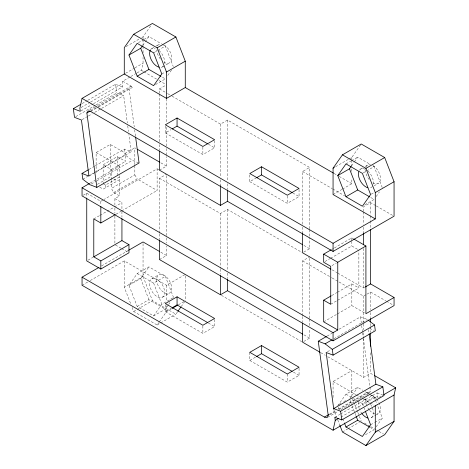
<?xml version="1.0" encoding="UTF-8"?>
<svg xmlns="http://www.w3.org/2000/svg" width="469" height="469" viewBox="0 0 469 469"><rect width="100%" height="100%" fill="white"/><g stroke="black" fill="none" stroke-linecap="round" stroke-linejoin="round"><path stroke-width="0.35" stroke-dasharray="2.35 1.76" d="M111.376 179.697L111.376 169.491L103.168 164.748L103.168 182.98M134.838 164.66L134.838 147.817L136.104 148.55M177.522 311.85L175.893 314.171L152.431 300.629L143.045 276.44L143.045 241.951M351.838 396.985L351.838 370.621L333.072 381.455L333.072 398.298M93.513 103.684L122.503 86.941L122.087 83.845L122.679 81.201L130.183 76.869M137.065 72.894L141.445 70.368L143.045 63.163L143.045 57.306M340.517 413.998L377.07 392.893L377.486 395.988L376.894 398.632L370.879 395.156M98.214 106.434L129.098 88.6L130.341 86.56L132.909 87.111L97.616 107.489M340.869 409.648L369.232 393.274L370.475 391.234L363.399 338.507M141.796 37.52L143.045 36.799L150.795 25.772M142.752 45.346L144.804 42.421M145.214 41.841L148.913 36.582L161.541 43.875M167.796 75.403L171.49 70.145M168.207 305.079L165.334 309.165L153.603 315.936L137.183 306.456L128.969 285.293L137.183 273.615L148.913 266.843L165.334 276.323L173.548 297.481L172.727 298.653M128.969 285.293L140.7 278.522L148.913 266.843M153.603 315.936L161.817 304.258L173.548 297.481M168.617 304.492L170.259 302.159M132.1 307.43L133.665 311.463L157.121 325.005L158.757 322.684M159.161 322.103L166.507 311.656L171.513 308.766M181.192 306.626L184.458 301.983M348.707 159.149L351.838 157.344L360.813 144.575M351.545 165.885L354.007 162.385M354.417 161.799L357.7 157.127L370.334 164.42M376.173 196.529L379.456 191.856M337.762 405.837L345.97 394.153L357.7 387.382L362.754 390.302M349.903 398.48L357.7 387.382M376.179 426.79L382.335 418.026L377.035 404.372M126.155 46.554L139.293 38.968M138.414 42.644L143.356 39.789M143.971 39.437L148.913 36.582M151.815 48.553L155.333 46.519M155.919 46.179L158.85 44.485M153.603 52.839L157.308 50.699M157.924 50.341L165.334 46.062L173.278 66.545M125.528 73.275L134.286 68.222M134.914 67.858L143.045 63.163M82.157 103.567L87.199 100.659M87.832 100.29L115.562 84.279L122.503 86.941M130.81 76.506L136.444 73.258M81.119 107.495L89.942 102.406M90.576 102.037L122.087 83.845M80.908 110.96L92.88 104.048M75.761 116.623L95.301 105.343M95.928 104.98L116.728 92.968L123.669 95.629L127.339 122.96M162.432 66.938L169.467 62.875M89.374 110.215L95.049 106.938M97.57 105.484L130.341 86.56M90.652 110.795L97.587 106.797M90.687 111.487L96.989 107.852M82.075 119.648L87.744 116.371M88.377 116.007L92.159 113.826M94.679 112.367L100.982 108.732M101.609 108.368L123.669 95.629M161.811 73.996L165.516 71.857M155.456 84.608L165.334 78.909L160.914 76.353M159.472 93.29L159.472 88.899L165.92 85.176M96.127 172.785L96.127 152.56L110.203 144.434L125.452 153.234L134.838 147.817M88.963 169.444L94.632 166.173M95.266 165.809L124.256 149.072L131.197 151.727L128.881 134.468M103.168 164.748L117.244 156.623L125.452 161.365L125.452 153.234M82.808 179.24L87.85 176.326M88.477 175.963L93.519 173.055M94.152 172.692L125.035 154.858L132.252 160.375L139.082 162.995M89.602 175.746L131.197 151.727M165.334 126.143L165.334 132.915L170.886 129.708M111.376 169.491L125.452 161.365M90.183 183.08L119.589 166.102L119.589 172.645M91.285 184.024L96.327 181.116M96.96 180.753L132.252 160.375M97.353 184.358L110.203 176.936L111.376 177.616M83.224 195.221L86.747 193.193L100.823 201.318L103.35 199.858M103.168 183.713L105.513 185.067L119.589 176.936L118.417 176.262M119.589 179.65L103.168 189.13L99.645 187.096M172.047 96.157L220.465 124.115L227.5 120.052L309.61 167.451L309.61 228.954M119.589 175.553L119.589 195.901L113.721 192.513L111.376 188.45L134.838 174.908L134.838 165.387M113.721 192.513L137.183 178.97L157.121 190.484L157.121 168.811L103.983 199.489M159.472 170.165L166.507 166.102L166.507 156.582M114.899 205.188L114.899 198.61L119.589 195.901M159.472 233.204L159.472 178.29L166.507 174.228M165.334 132.915L202.866 154.588L214.597 147.817L214.597 140.366M93.782 218.923L99.41 215.676M100.038 215.312L113.803 207.368M114.424 207.005L121.934 202.672L121.934 210.698M116.001 214.222L121.066 211.302M121.7 210.939L157.121 190.484M87.996 260.189L93.003 257.299M101.544 265.911L127.955 250.663M249.789 174.902L249.789 181.673L255.963 178.109M82.052 285.293L87.726 282.021M90.247 280.562L124.279 260.916L166.507 285.293L185.273 274.459M159.472 178.29L220.465 213.506L227.5 209.444L302.03 252.474M302.569 224.229L302.569 171.519L309.61 167.451M159.472 259.562L166.507 255.494L166.507 245.979M130.534 303.402L124.279 287.274L143.045 276.44M335.57 166.735L348.08 159.513M345.97 163.898L350.912 161.049M351.527 160.691L357.7 157.127M151.815 278.809L158.85 274.746M249.789 181.673L287.321 203.347L299.052 196.575L299.052 189.124M137.183 273.615L153.603 283.094L165.334 276.323M360.602 169.092L362.947 167.738M365.292 166.384L367.643 165.029M363.012 173.02L374.121 166.606L382.335 187.77M137.183 306.456L148.913 299.685L165.334 309.165M333.066 194.541L341.825 189.488M342.452 189.124L351.838 183.707L351.838 178.578M133.665 311.463L152.431 300.629M162.432 297.199L169.467 293.131M374.151 185.788L378.254 183.42M165.334 304.932L165.334 311.703L170.892 308.496M178.396 304.791L184.651 301.18M371.219 194.184L374.309 192.401M364.859 204.795L374.121 199.448L370.334 197.261M157.121 325.005L175.893 314.171M375.675 205.598L370.604 202.667L363.563 206.729L363.563 211.126M303.742 252.105L309.61 248.722L309.61 237.736M302.569 315.819L302.569 260.911L309.604 256.848M331.818 249.444L333.694 248.359M334.321 247.995L351.838 237.883L353.057 238.592M324.935 261.544L329.942 258.654M330.563 258.29L351.838 246.008L357.7 249.397M165.334 311.703L202.872 333.377L214.597 326.606L214.597 318.474M331.97 265.606L336.349 263.074M331.818 295.493L336.818 292.603M337.446 292.24L351.838 283.933L358.873 287.995L358.873 250.071M330.721 304.252L336.976 300.641M337.604 300.277L358.873 287.995M337.786 273.116L363.563 287.995L364.735 287.321M249.789 352.336L249.789 360.462L255.963 356.897M339.04 281.969L363.563 296.127L366.494 294.432M367.08 294.092L370.604 292.064L385.817 300.846M323.686 321.857L336.818 314.271M337.446 313.913L351.838 305.606L365.298 313.38M303.742 341.502L309.604 338.114L309.604 328.599M327.092 336.126L332.134 333.219M339.064 329.215L360.491 316.845L367.321 319.459M333.922 338.747L366.694 319.823M327.409 351.756L331.19 349.575M249.789 360.462L287.321 382.135L299.052 375.364L299.052 367.239M327.72 356.698L363.563 377.393L370.604 373.33L373.734 375.136M338.7 404.571L341.203 403.123M343.707 401.681L345.583 400.596M329.478 414.197L335.781 410.557M338.301 409.103L366.664 392.729L369.232 393.274M329.508 414.883L336.443 410.885M338.964 409.425L370.475 391.234M327.638 417.287L337.721 411.465M334.843 417.269L339.884 414.362M353.55 398.533L362.396 403.639L374.121 396.868L375.182 399.594M340.934 417.093L377.486 395.988M378.776 397.548L382.528 395.385M342.452 432.008L347.459 429.117M348.086 428.754L359.342 422.252M371.219 417.738L375.915 415.03M376.501 414.696L378.26 413.676M370.604 424.797L374.309 422.663M374.924 422.305L382.335 418.026M365.48 434.699L374.121 429.71L370.334 427.523M369.636 328.587L374.057 330.282M377.07 392.893L384.011 395.555M162.174 44.238L165.334 46.062M372.861 165.879L374.121 166.606M334.104 173.466L338.536 176.027M339.169 176.391L351.838 183.707M141.445 70.368L143.326 71.452M143.954 71.816L156.482 79.05M158.991 80.492L165.879 84.473M376.308 205.961L393.427 215.846M159.472 88.899L167.017 93.255M167.644 93.618L171.419 95.799M302.569 171.519L332.122 188.579M332.756 188.943L344.703 195.843M122.679 81.201L132.909 87.111M208.342 144.2L214.597 147.817M292.797 192.964L299.052 196.575M160.808 162.813L166.507 166.102M303.924 245.439L309.61 248.722M157.121 168.811L159.003 169.895M332.122 269.845L337.152 272.753M386.456 301.215L392.793 304.873M302.569 260.911L331.495 277.613M332.122 277.976L338.413 281.605M96.127 152.56L119.589 166.102M113.721 178.97L117.244 181.005M114.899 198.61L121.934 202.672M160.803 252.199L166.507 255.494M303.924 334.831L309.604 338.114M221.374 295.3L301.807 341.737M320.802 352.706L325.24 355.268M115.509 245.011L121.014 248.195M121.629 248.547L127.75 252.082M365.281 391.762L369.068 393.948M369.701 394.312L374.121 396.868M366.664 392.729L370.276 394.81M333.072 381.455L355.76 394.558M356.387 394.921L362.062 398.199M362.689 398.562L369.625 402.56M370.252 402.924L374.033 405.11M345.97 394.153L351.023 397.073M208.342 322.994L214.597 326.606M293.424 372.11L299.052 375.364M364.39 423.003L370.1 426.298M370.733 426.661L375.804 429.592M376.437 429.956L378.342 431.052M378.975 431.421L383.413 433.983M134.838 174.908L137.183 178.97M375.446 400.28L376.771 403.692M362.396 403.639L365.04 410.463M352.36 398.328L357.571 411.764M357.829 412.439L359.137 415.798M359.395 416.466L361.218 421.168M350.021 400.432L351.873 405.21M352.137 405.89L354.787 412.72M355.051 413.4L355.848 415.446M338.29 407.203L339.351 409.935M342.792 418.805L344.381 422.903M333.33 408.493L336.461 416.554M337.762 419.913L339.849 425.289M153.603 283.094L161.817 304.258M140.7 278.522L148.913 299.685M368.57 329.543L369.15 333.858M360.491 316.845L361.558 324.788M361.658 325.509L362.531 332.011M362.625 332.732L363.305 337.786M129.098 88.6L134.234 126.882M134.621 129.772L135.494 136.268M127.72 125.839L128.494 131.59M115.562 84.279L116.728 92.968M124.256 149.072L125.035 154.858M370.604 202.667L370.604 215.113M370.604 215.846L370.604 220.242M370.604 220.969L370.604 228.292M370.604 292.064L370.604 309.634M370.604 312.565L370.604 317.689M370.604 323.546L370.604 325.738M370.604 326.471L370.604 332.328M370.604 352.829L370.604 373.33M363.563 211.859L363.563 224.305M363.563 227.231L363.563 233.087M363.563 248.464L363.563 287.995M363.563 296.127L363.563 323.217M363.563 323.944L363.563 329.807M363.563 332.732L363.563 337.856M363.563 338.589L363.563 377.393M351.838 157.344L351.838 159.542M351.838 160.275L351.838 166.132M351.838 169.063L351.838 172.721M351.838 237.883L351.838 240.591M351.838 241.271L351.838 246.008M351.838 283.933L351.838 305.606M309.61 229.687L309.61 237.003M309.604 258.313L309.604 318.345M309.604 319.078L309.604 325.668M302.569 227.16L302.569 233.017M302.569 316.552L302.569 322.408M287.321 195.895L287.321 203.347M287.321 374.01L287.321 382.135M227.5 120.052L227.5 180.817M227.5 183.748L227.5 189.605M227.5 209.444L227.5 270.214M227.5 273.14L227.5 278.264M220.465 124.115L220.465 176.825M220.465 179.756L220.465 185.613M220.465 213.506L220.465 268.42M220.465 269.147L220.465 274.277M202.866 147.137L202.866 154.588M202.872 325.926L202.872 333.377M185.273 275.924L185.273 300.822M166.507 98.748L166.507 122.175M166.507 127.298L166.507 147.799M166.507 148.532L166.507 155.855M166.507 175.693L166.507 237.191M166.507 237.924L166.507 243.048M166.507 285.293L166.507 301.403M166.507 305.8L166.507 311.656M159.472 94.023L159.472 141.615M159.472 144.54L159.472 150.397M159.472 233.937L159.472 239.794M143.045 36.799L143.045 38.997M143.045 39.73L143.045 45.587M143.045 46.32L143.045 52.909M124.279 260.916L124.279 287.274M121.934 211.425L121.934 217.258M117.244 156.623L117.244 174.855M114.899 208.113L114.899 213.231M114.899 216.15L114.899 244.66M111.376 180.43L111.376 188.45M110.203 144.434L110.203 176.936M105.513 185.067L105.513 187.776M100.823 201.318L100.823 204.93M86.747 193.193L86.747 197.56M362.162 413.887A10.617 6.132 60 0 1 359.958 410.387M359.184 408.493A10.617 6.132 60 0 1 358.662 402.115M363.967 399.049A10.617 6.132 60 0 1 369.232 402.689M370.481 404.307A10.617 6.132 60 0 1 371.87 406.705M372.415 407.966A10.617 6.132 60 0 1 369.666 418.219M374.895 413.98A10.617 6.132 60 0 1 369.631 410.34M369.197 409.824A10.617 6.132 60 0 1 366.993 406.324M366.447 405.064A10.617 6.132 60 0 1 365.697 398.052M371.647 395.191A10.617 6.132 60 0 1 376.273 398.627M376.707 399.142A10.617 6.132 60 0 1 376.707 414.156M164.162 45.012A10.617 6.132 60 0 1 171.666 58.015A10.617 6.132 60 0 1 164.162 62.348M160.404 59.024A10.617 6.132 60 0 1 156.669 49.919M157.66 45.593A10.617 6.132 60 0 1 160.404 44.01M372.949 165.557A10.617 6.132 60 0 1 380.459 178.56A10.617 6.132 60 0 1 372.949 182.892M369.197 179.563A10.617 6.132 60 0 1 365.439 169.889M365.896 167.187A10.617 6.132 60 0 1 370.381 164.596M359.412 170.2A10.617 6.132 60 0 1 365.257 169.274M367.854 171.038A10.617 6.132 60 0 1 373.306 184.065M372.409 186.375A10.617 6.132 60 0 1 369.666 187.963M150.619 49.655A10.617 6.132 60 0 1 155.18 48.248M159.067 50.494A10.617 6.132 60 0 1 164.373 64.177M163.271 66.264A10.617 6.132 60 0 1 160.873 67.419M149.617 283.669A10.617 6.132 60 0 0 160.879 297.674A10.617 6.132 60 0 0 160.879 282.66A10.617 6.132 60 0 0 149.617 283.669M156.652 279.606A10.617 6.132 60 0 0 167.914 293.612A10.617 6.132 60 0 0 167.914 278.598A10.617 6.132 60 0 0 156.652 279.606"/><path stroke-width="0.7" d="M124.279 73.996L166.507 98.379L185.273 87.545L185.273 61.181L175.887 36.992L152.431 23.45L133.659 34.284L124.279 47.633L124.279 73.996L82.052 98.379L79.859 108.228L80.275 111.323L73.334 108.661L74.501 117.35L81.442 120.011L88.969 176.109L82.028 173.448L82.808 179.24L90.025 184.757L96.854 187.371L139.082 162.995L135.594 136.995M342.452 154.829L365.914 168.371L375.294 192.56L375.294 218.923L333.066 194.541L333.066 168.178L342.452 154.829L361.218 143.995L384.68 157.537L394.06 181.726L394.06 216.215L333.066 251.425L90.687 111.487L88.113 110.942L86.871 112.982L96.854 187.371M99.029 267.365L82.052 277.167L82.052 285.293L333.072 430.214L335.259 420.371L334.843 417.269L341.784 419.931L384.011 395.555L382.845 386.866L375.904 384.205L333.676 408.587L326.148 352.483L333.09 355.144L375.317 330.768L374.543 324.976L367.878 319.887M339.849 425.289L342.452 432.008L365.914 445.55L384.68 434.716L394.066 421.367L394.066 395.004L395.666 387.799L374.362 375.499M128.969 55.037L137.183 43.353L153.603 52.839L161.811 73.996L153.603 85.68L137.183 76.201L128.969 55.037L140.7 48.266L142.342 45.927M177.933 311.269L180.788 307.207M337.762 175.582L345.97 163.898L362.39 173.378L370.604 194.541L362.39 206.225L345.97 196.74L337.762 175.582L349.487 168.805L351.129 166.472M365.914 445.55L375.294 432.201L394.066 421.367M133.659 34.284L157.121 47.832L175.887 36.992M73.334 108.661L80.897 104.294M137.183 76.201L148.913 69.424L160.914 76.353M86.871 112.982L90.025 111.165M166.507 98.379L166.507 72.015L185.273 61.181M177.059 118.018L165.334 124.789L202.866 146.457L214.597 139.686L177.059 118.018L177.059 126.143L207.714 143.842M82.028 173.448L88.33 169.807M172.123 128.993L177.059 126.143M365.322 286.981L370.604 283.933L394.06 297.481L394.06 305.606L333.066 340.822L82.052 195.901L82.052 187.776L89.561 183.438M86.747 198.287L86.747 260.916L100.823 269.042L128.969 252.785L128.969 244.66L100.823 260.916L93.782 256.848L93.782 218.923L100.823 222.992L115.368 214.591M93.782 256.848L121.934 240.597L128.969 244.66M261.514 166.776L249.789 173.548L287.321 195.221L299.052 188.444L261.514 166.776L261.514 174.902L292.169 192.601M128.582 250.299L143.045 241.951L159.53 251.472M256.578 177.757L261.514 174.902M159.472 151.129L159.472 170.165L220.465 205.381L227.5 201.318L302.663 244.707M333.066 168.178L334.321 167.456M365.914 168.371L384.68 157.537M345.97 196.74L357.7 189.968L369.701 196.898M177.065 296.807L165.334 303.578L202.872 325.252L214.597 318.474L177.065 296.807L177.065 304.932L207.72 322.631M172.123 307.781L177.065 304.932M172.135 308.409L177.769 305.155M375.294 192.56L394.06 181.726M159.472 240.527L159.472 259.562L220.465 294.772L227.5 290.71L302.657 334.104M82.052 98.379L333.066 243.3L375.294 218.923M394.06 297.481L365.914 313.732L365.914 246.008L337.762 262.265L337.762 329.983L323.686 321.857L323.686 300.189L330.721 304.252L330.721 266.328L323.686 262.265L323.686 254.139L331.19 249.801M323.686 300.189L331.19 295.851M261.52 345.565L249.789 352.336L287.321 374.01L299.052 367.239L261.52 345.565L261.52 353.69L292.169 371.389M256.578 356.546L261.52 353.69M82.052 277.167L324.437 417.105L327.004 417.656L328.247 415.61L318.263 341.221L326.459 336.49M82.052 187.776L333.066 332.697L337.762 329.983M318.263 341.221L325.093 343.841L332.029 339.837M325.093 343.841L332.316 349.352L374.543 324.976M324.437 417.105L328.851 414.561M333.676 408.587L340.617 411.243L382.845 386.866M335.259 420.371L338.413 418.547M383.777 394.664L395.666 387.799M333.072 430.214L394.066 395.004M344.651 423.589L345.97 427.001L357.7 420.23L369.701 427.153M185.273 87.545L333.471 173.102M353.673 238.944L365.914 246.008M323.686 254.139L337.762 262.265M137.37 149.283L159.542 162.081M330.868 269.118L302.569 252.785L302.569 233.017M320.175 352.342L302.569 342.177L302.569 323.141M345.97 427.001L362.396 436.481L370.604 424.797L365.31 411.149M349.487 168.805L357.7 189.968M356.112 416.132L357.7 420.23M157.121 47.832L166.507 72.015M140.7 48.266L148.913 69.424M369.15 333.858L375.904 384.205M332.316 349.352L333.09 355.144M340.617 411.243L341.784 419.931M375.294 405.837L375.294 432.201M370.604 229.757L370.604 283.933M370.604 318.422L370.604 322.08M370.604 333.06L370.604 346.239M363.563 233.087L363.563 244.8M333.066 243.3L333.066 251.425M333.066 332.697L333.066 340.822M227.5 190.338L227.5 201.318M227.5 278.996L227.5 290.71M220.465 185.613L220.465 205.381M220.465 275.737L220.465 294.772M121.934 218.718L121.934 240.597M100.823 206.378L100.823 222.992M100.823 260.916L100.823 269.042M367.854 418.043A10.617 6.132 60 0 1 362.162 413.887M367.854 187.782A10.617 6.132 60 0 1 358.662 171.859M159.067 67.237A10.617 6.132 60 0 1 151.37 59.997A10.617 6.132 60 0 1 150.32 50.154"/></g></svg>
